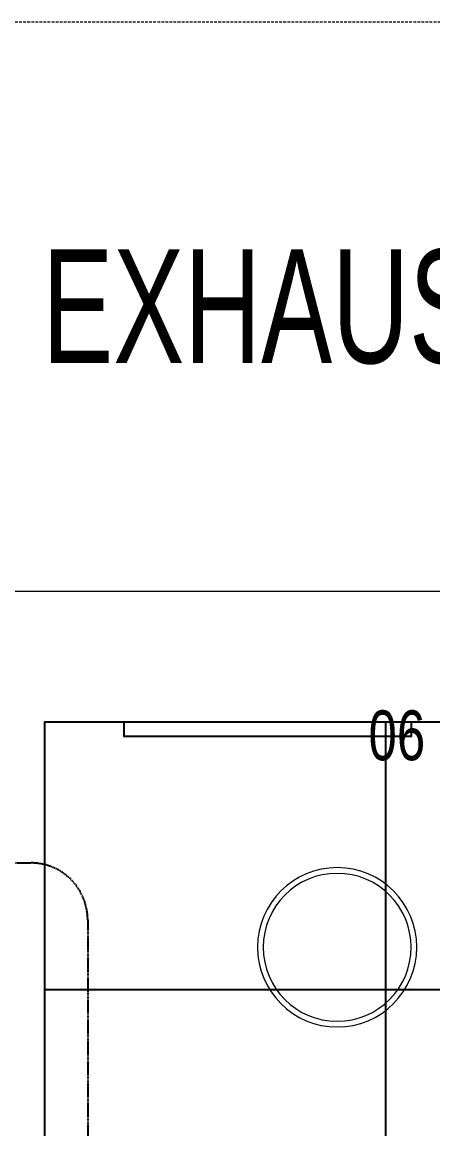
# Model space of a CAD drawing. Extents: x -178977 to 231842, y -29287 to 19916.
# Drawn here: x 15067 to 15789, y 7895 to 9840 of the extents above; entities that cross this region are included whole.
import ezdxf
from ezdxf import colors
from ezdxf.entities.mleader import LeaderData, LeaderLine
from ezdxf.math import Vec2, Vec3

# ---------------------------------------------------------------- set-up
doc = ezdxf.new("R2010")
doc.units = 0
doc.header["$LTSCALE"] = 0.25
for name, pattern in [('01-First Floor-FUR$0$HIDDEN', [9.525, 6.35, -3.175]), ('DASHDOT', [25.4, 12.7, -6.35, 0, -6.35]), ('HIDDEN', [9.525, 6.35, -3.175])]:
    doc.linetypes.add(name, pattern=pattern)
for name, color, linetype, lineweight in [('01-First Floor-FUR$0$72_EGR_EQP_TAG', 142, 'Continuous', 5), ('01-First Floor-FUR$0$LOADING', 253, 'Continuous', 5), ('01-First Floor-FUR$0$Proj', 251, 'Continuous', 5), ('01-First Floor-FUR$0$Walls', 251, 'Continuous', 5), ('E-LITE-CLNG-CNDT', 6, 'DASHDOT', 35), ('E-POWR-FLOR-CNDT', 6, 'HIDDEN', 25), ('E-POWR-TEXT', 6, 'Continuous', 25)]:
    doc.layers.add(name, color=color, linetype=linetype, lineweight=lineweight)
doc.layers.add('01-First Floor-FUR$0$FALSE CEILING', color=251, linetype='Continuous')
doc.styles.add('01-First Floor-FUR$0$X3G_ENTITY_257CFD', font='swisscl.ttf', dxfattribs={"height": 200})
doc.styles.add('DC_Elc_Romans', font='elc_romans.shx', dxfattribs={"width": 0.7})

# ---------------------------------------------------------------- blocks, each defined once
blk = doc.blocks.new('01-First Floor-FUR$0$WM00001-P')
at = {"layer": '01-First Floor-FUR$0$LOADING'}
for radius in [0.14, 0.13]:
    blk.add_circle((0, 0), radius, dxfattribs=at)
blk = doc.blocks.new('01-First Floor-FUR')
at = {"layer": '01-First Floor-FUR$0$FALSE CEILING', "linetype": 'Continuous'}
for p, q in [((15706, 4540), (15706, 8610)), ((15106, 8140), (19115.6, 8140))]:
    blk.add_line(p, q, dxfattribs=at)
at = {"layer": '01-First Floor-FUR$0$FALSE CEILING'}
blk.add_lwpolyline([(15106, 4540), (19115.6, 4540), (19115.6, 8610), (15106, 8610)], close=True, dxfattribs=at)
at = {"layer": '01-First Floor-FUR$0$FALSE CEILING', "elevation": -0.1}
blk.add_lwpolyline([(15245.2, 8610), (15245.2, 8585), (15751.2, 8585), (15751.2, 8610), (15245.2, 8610)], dxfattribs=at)
at = {"layer": '01-First Floor-FUR$0$LOADING', "elevation": -0.1}
blk.add_lwpolyline([(15245.2, 8610), (15245.2, 8585), (15751.2, 8585), (15751.2, 8610), (15245.2, 8610)], dxfattribs=at)
at = {"layer": '01-First Floor-FUR$0$Proj', "linetype": '01-First Floor-FUR$0$HIDDEN', "ltscale": 3}
blk.add_lwpolyline([(48606, 9840), (-2814, 9840), (-2814, -14060), (48606, -14060)], dxfattribs=at)
blk.add_lwpolyline([(48606, 9840), (-2814, 9840), (-2814, -14060), (48606, -14060)], dxfattribs=at)
at = {"layer": '01-First Floor-FUR$0$Walls'}
for p, q in [((14835.8, 8840, 0), (15929.5, 8840)), ((15106, 8610), (15929.5, 8610)), ((15106, 6190), (15106, 8610))]:
    blk.add_line(p, q, dxfattribs=at)
at = {"layer": '01-First Floor-FUR$0$LOADING', "extrusion": (2.24019e-05, -2.26055e-18, -1), "xscale": 1000, "yscale": 1000, "zscale": 1000, "rotation": 180}
blk.add_blockref('01-First Floor-FUR$0$WM00001-P', (-15620.4, 8214.2, 0.5), dxfattribs=at)
at = {"layer": '01-First Floor-FUR$0$72_EGR_EQP_TAG', "insert": (15725.3, 8630.5, -0.1), "char_height": 87.47, "attachment_point": 2, "style": '01-First Floor-FUR$0$X3G_ENTITY_257CFD'}
blk.add_mtext('06', dxfattribs=at)

msp = doc.modelspace()

# ---------------------------------------------------------------- linework, layer by layer
at = {"layer": 'E-POWR-FLOR-CNDT', "elevation": 0}
msp.add_lwpolyline([(12293.2, 8486.3), (12416.9, 8362.5), (15081.8, 8362.5, -0.414214), (15181.8, 8262.5), (15181.8, 7341.2)], format="xyb", dxfattribs=at)

# ---------------------------------------------------------------- block references
at = {"layer": 'E-LITE-CLNG-CNDT'}
msp.add_blockref('01-First Floor-FUR', (0, 0), dxfattribs=at)

# ---------------------------------------------------------------- leaders
at = {"layer": 'E-POWR-TEXT'}
ml = msp.add_multileader_mtext('Standard', dxfattribs=at)
ml.set_content('FOR EXHAUST FAN EF-1', color=256, style='DC_Elc_Romans')
ml.set_leader_properties(color=45)
ml.build(insert=Vec2(0, 0))
ml.multileader.update_dxf_attribs({"dogleg_length": 2, "arrow_head_size": 200, "scale": 100})
ctx = ml.context
ctx.base_point, ctx.scale, ctx.char_height, ctx.arrow_head_size, ctx.landing_gap_size, ctx.plane_origin = Vec3(14454.6, 9340.8, -0.1), 100, 200, 200, 200, Vec3(11678, 6973, -0.1)
notes = []
notes.append((ctx, [(0, (1, 1, 0), (14369.9, 9340.8, -0.1), (1, 0), 84.7, [(0, [(13860.9, 8050.2, -0.1)], 0, [])])]))
ctx.mtext.insert, ctx.mtext.flow_direction = Vec3(14654.6, 9440.8, -0.1), 5
for ctx, leaders in notes:
    for number, flags, end, landing, length, lines in leaders:
        leader = LeaderData()
        leader.index, (leader.has_last_leader_line, leader.has_dogleg_vector, leader.attachment_direction) = number, flags
        leader.last_leader_point, leader.dogleg_vector, leader.dogleg_length = Vec3(end), Vec3(landing), length
        for number, points, colour, breaks in lines:
            line = LeaderLine()
            line.index, line.vertices, line.color, line.breaks = number, Vec3.list(points), colors.encode_raw_color(colour), breaks
            leader.lines.append(line)
        ctx.leaders.append(leader)

doc.saveas('drawing.dxf')
